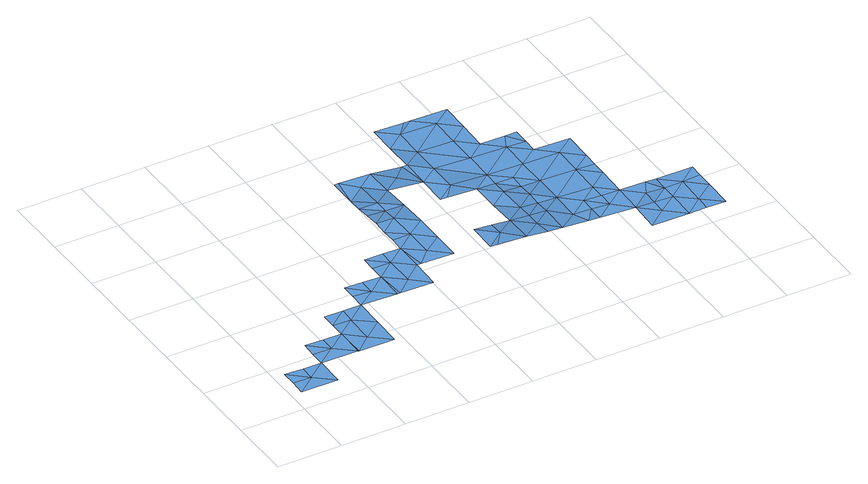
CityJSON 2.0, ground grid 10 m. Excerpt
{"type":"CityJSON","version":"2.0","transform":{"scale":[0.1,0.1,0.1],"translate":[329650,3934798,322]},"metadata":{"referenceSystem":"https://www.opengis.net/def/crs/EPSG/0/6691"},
"CityObjects":{
"waterbody1":{"type":"WaterBody","attributes":{"name":"1","class":"1140","function":"1","WaterBodyRiverFloodingRiskAttribute.description":"1","WaterBodyRiverFloodingRiskAttribute.rankOrg":"1","WaterBodyRiverFloodingRiskAttribute.adminType":"2","WaterBodyRiverFloodingRiskAttribute.scale":"L2"},"geometry":[{"type":"MultiSurface","lod":"1","boundaries":[[[0,1,2]],[[1,3,2]],[[4,5,2]],[[5,0,2]],[[4,2,6]],[[3,6,2]]]}]},
"waterbody2":{"type":"WaterBody","attributes":{"name":"1","class":"1140","function":"1","WaterBodyRiverFloodingRiskAttribute.description":"1","WaterBodyRiverFloodingRiskAttribute.rankOrg":"1","WaterBodyRiverFloodingRiskAttribute.adminType":"2","WaterBodyRiverFloodingRiskAttribute.scale":"L2"},"geometry":[{"type":"MultiSurface","lod":"1","boundaries":[[[1,7,8]],[[9,8,10]],[[11,10,8]],[[12,13,14]],[[8,15,11]],[[16,17,18]],[[18,19,16]],[[20,19,18]],[[20,18,13]],[[8,7,15]],[[15,13,18]],[[14,13,15]],[[14,15,7]],[[17,16,21]],[[17,15,18]],[[13,12,20]],[[9,1,8]]]}]},
"waterbody3":{"type":"WaterBody","attributes":{"name":"1","class":"1140","function":"1","WaterBodyRiverFloodingRiskAttribute.description":"1","WaterBodyRiverFloodingRiskAttribute.rankOrg":"1","WaterBodyRiverFloodingRiskAttribute.adminType":"2","WaterBodyRiverFloodingRiskAttribute.scale":"L2"},"geometry":[{"type":"MultiSurface","lod":"1","boundaries":[[[22,23,24]],[[22,25,23]],[[26,23,25]],[[23,26,27]],[[28,23,27]],[[28,29,23]],[[30,31,32]],[[33,32,31]],[[33,34,32]],[[35,34,36]],[[37,34,35]],[[38,34,37]],[[38,39,34]],[[38,40,39]],[[41,19,35]],[[41,35,42]],[[43,24,44]],[[24,23,29]],[[32,29,30]],[[34,39,32]],[[36,42,35]],[[19,37,35]],[[39,40,45]],[[45,32,39]],[[29,32,45]],[[24,29,44]],[[44,29,45]],[[46,47,26]],[[47,48,26]],[[48,47,49]],[[43,22,24]],[[48,27,26]],[[46,26,25]]]}]},
"waterbody4":{"type":"WaterBody","attributes":{"name":"1","class":"1140","function":"1","WaterBodyRiverFloodingRiskAttribute.description":"1","WaterBodyRiverFloodingRiskAttribute.rankOrg":"1","WaterBodyRiverFloodingRiskAttribute.adminType":"2","WaterBodyRiverFloodingRiskAttribute.scale":"L2"},"geometry":[{"type":"MultiSurface","lod":"1","boundaries":[[[50,51,52]],[[53,50,52]],[[53,52,54]],[[55,54,52]],[[52,51,56]],[[55,52,56]]]}]},
"waterbody5":{"type":"WaterBody","attributes":{"name":"1","class":"1140","function":"1","WaterBodyRiverFloodingRiskAttribute.description":"1","WaterBodyRiverFloodingRiskAttribute.rankOrg":"2","WaterBodyRiverFloodingRiskAttribute.adminType":"2","WaterBodyRiverFloodingRiskAttribute.scale":"L2"},"geometry":[{"type":"MultiSurface","lod":"1","boundaries":[[[57,58,59]],[[58,57,60]],[[57,61,60]],[[60,61,62]],[[61,63,62]],[[62,63,64]],[[62,64,65]],[[66,65,64]],[[66,47,65]],[[49,47,66]],[[59,58,67]],[[68,69,70]],[[68,70,71]],[[70,72,71]],[[73,74,75]],[[73,75,76]],[[77,76,78]],[[79,77,78]],[[80,81,82]],[[76,75,78]],[[71,75,68]],[[83,82,84]],[[72,85,71]],[[70,86,72]],[[87,86,88]],[[88,86,89]],[[86,90,89]],[[90,91,92]],[[93,94,92]],[[95,96,97]],[[47,46,65]],[[65,60,62]],[[61,57,59]],[[98,99,67]],[[100,95,94]],[[97,94,95]],[[97,98,94]],[[98,97,99]],[[101,99,97]],[[97,96,101]],[[98,92,94]],[[98,90,92]],[[98,89,90]],[[98,67,89]],[[67,58,89]],[[58,88,89]],[[102,88,58]],[[103,88,102]],[[88,103,87]],[[104,86,87]],[[104,72,86]],[[85,84,71]],[[82,71,84]],[[82,75,71]],[[82,78,75]],[[81,78,82]],[[78,81,79]],[[105,106,107]],[[80,106,105]],[[80,108,106]],[[108,80,109]],[[109,80,82]],[[83,109,82]],[[65,46,60]],[[110,111,55]],[[111,110,108]],[[54,55,111]],[[112,54,111]],[[111,109,112]],[[109,111,108]],[[80,105,81]],[[63,113,64]],[[100,94,93]],[[68,75,74]],[[114,68,74]],[[114,69,68]],[[69,115,116]],[[116,115,117]],[[117,115,118]],[[117,91,116]],[[92,91,93]],[[90,116,91]],[[86,116,90]],[[70,116,86]],[[70,69,116]]]}]},
"waterbody6":{"type":"WaterBody","attributes":{"name":"1","class":"1140","function":"1","WaterBodyRiverFloodingRiskAttribute.description":"1","WaterBodyRiverFloodingRiskAttribute.rankOrg":"1","WaterBodyRiverFloodingRiskAttribute.adminType":"2","WaterBodyRiverFloodingRiskAttribute.scale":"L2"},"geometry":[{"type":"MultiSurface","lod":"1","boundaries":[[[54,112,119]],[[120,54,119]],[[112,83,119]],[[104,85,72]],[[104,87,121]],[[121,87,120]],[[112,109,83]],[[83,84,119]],[[119,84,121]],[[84,85,121]],[[85,104,121]],[[121,120,119]]]}]},
"waterbody7":{"type":"WaterBody","attributes":{"name":"1","class":"1140","function":"1","WaterBodyRiverFloodingRiskAttribute.description":"1","WaterBodyRiverFloodingRiskAttribute.rankOrg":"1","WaterBodyRiverFloodingRiskAttribute.adminType":"2","WaterBodyRiverFloodingRiskAttribute.scale":"L2"},"geometry":[{"type":"MultiSurface","lod":"1","boundaries":[[[81,105,122]],[[105,107,122]],[[79,81,122]],[[79,122,77]],[[123,77,122]],[[107,123,122]]]}]},
"waterbody8":{"type":"WaterBody","attributes":{"name":"1","class":"1140","function":"1","WaterBodyRiverFloodingRiskAttribute.description":"1","WaterBodyRiverFloodingRiskAttribute.rankOrg":"2","WaterBodyRiverFloodingRiskAttribute.adminType":"2","WaterBodyRiverFloodingRiskAttribute.scale":"L2"},"geometry":[{"type":"MultiSurface","lod":"1","boundaries":[[[124,125,126]],[[127,125,128]],[[127,129,125]],[[128,123,127]],[[124,77,128]],[[128,77,123]],[[125,124,128]]]}]},
"waterbody9":{"type":"WaterBody","attributes":{"name":"1","class":"1140","function":"1","WaterBodyRiverFloodingRiskAttribute.description":"1","WaterBodyRiverFloodingRiskAttribute.rankOrg":"1","WaterBodyRiverFloodingRiskAttribute.adminType":"2","WaterBodyRiverFloodingRiskAttribute.scale":"L2"},"geometry":[{"type":"MultiSurface","lod":"1","boundaries":[[[130,131,132]],[[133,134,135]],[[134,133,136]],[[136,130,134]],[[135,137,138]],[[134,130,132]],[[129,137,135]],[[137,129,127]],[[131,139,132]],[[129,134,132]],[[139,126,132]],[[127,123,137]],[[126,125,132]],[[135,134,129]],[[123,138,137]],[[132,125,129]]]}]}
},
"vertices":[
[57,7,25],[58,54,25],[29,31,25],[30,54,25],[1,32,25],[0,8,25],[1,55,25],
[115,53,25],[87,76,25],[58,77,25],[59,100,25],[87,99,25],[171,51,25],[143,75,25],[117,52,25],[116,99,25],[145,144,25],[116,122,25],[144,121,25],[173,144,25],[172,98,25],[116,145,25],
[345,233,23],[317,257,23],[316,211,24],[346,279,22],[318,303,21],[289,280,22],[289,257,23],[288,234,23],[260,235,24],[232,235,24],[259,212,24],[231,212,24],[231,189,24],[202,166,24],[202,190,24],[230,143,24],[234,143,24],[259,165,24],[286,142,24],[174,167,25],[174,190,25],[344,187,24],[294,188,24],[287,188,24],[347,326,19],[318,326,19],[290,303,22],[290,327,20],
[402,232,16],[401,186,16],[429,208,16],[429,231,14],[458,231,11],[457,185,13],[412,186,15],
[376,394,12],[404,371,9],[397,417,9],[348,372,14],[348,418,14],[320,395,15],[298,419,15],[291,373,16],[319,349,18],[290,350,18],[405,417,9],[602,344,4],[574,367,5],[545,345,5],[545,299,5],[517,322,6],[629,297,4],[630,320,4],[601,298,4],[629,274,4],[628,228,3],[600,251,4],[600,228,4],[543,206,6],[572,229,5],[544,252,6],[515,253,7],[516,276,7],[516,299,6],[489,346,6],[460,323,7],[432,347,9],[433,393,8],[490,392,6],[518,415,5],[490,438,6],[519,461,6],[491,485,6],[463,508,6],[453,508,6],[435,486,7],[434,439,7],[406,463,7],[520,507,6],[407,509,7],[403,324,9],[413,324,9],[488,323,6],[571,206,5],[554,183,6],[571,183,5],[514,184,8],[515,230,8],[490,184,10],[486,207,11],[487,230,10],[292,419,15],[631,366,4],[575,388,5],[546,391,5],[557,414,5],[575,414,5],
[487,253,9],[459,277,8],[488,300,7],
[599,205,4],[627,181,3],
[668,227,3],[684,203,2],[685,227,2],[656,181,2],[656,204,3],[684,180,2],
[741,179,2],[741,205,2],[713,203,2],[710,134,2],[712,157,2],[683,134,2],[740,133,2],[655,158,2],[626,135,2],[742,226,2]
]}
